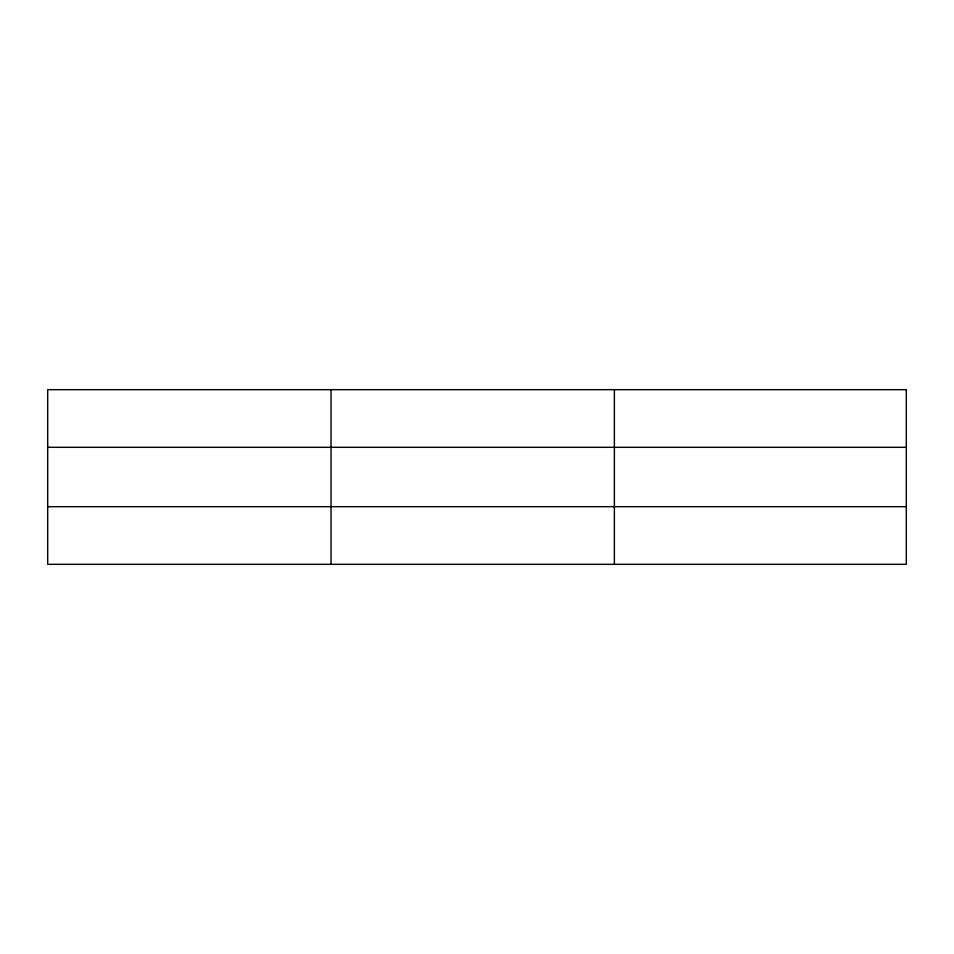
<?xml version="1.0" encoding="UTF-8"?>
<svg xmlns="http://www.w3.org/2000/svg" width="954" height="954" viewBox="0 0 954 954"><rect width="100%" height="100%" fill="white"/><g stroke="black" fill="none" stroke-linecap="round" stroke-linejoin="round"><path stroke-width="1.43" d="M331.038 389.673L331.038 564.327M614.376 389.673L614.376 564.327M47.7 447.307L906.3 447.307M47.7 506.693L906.3 506.693M906.3 389.673L906.3 564.327L47.7 564.327L47.7 389.673L906.3 389.673"/></g></svg>
